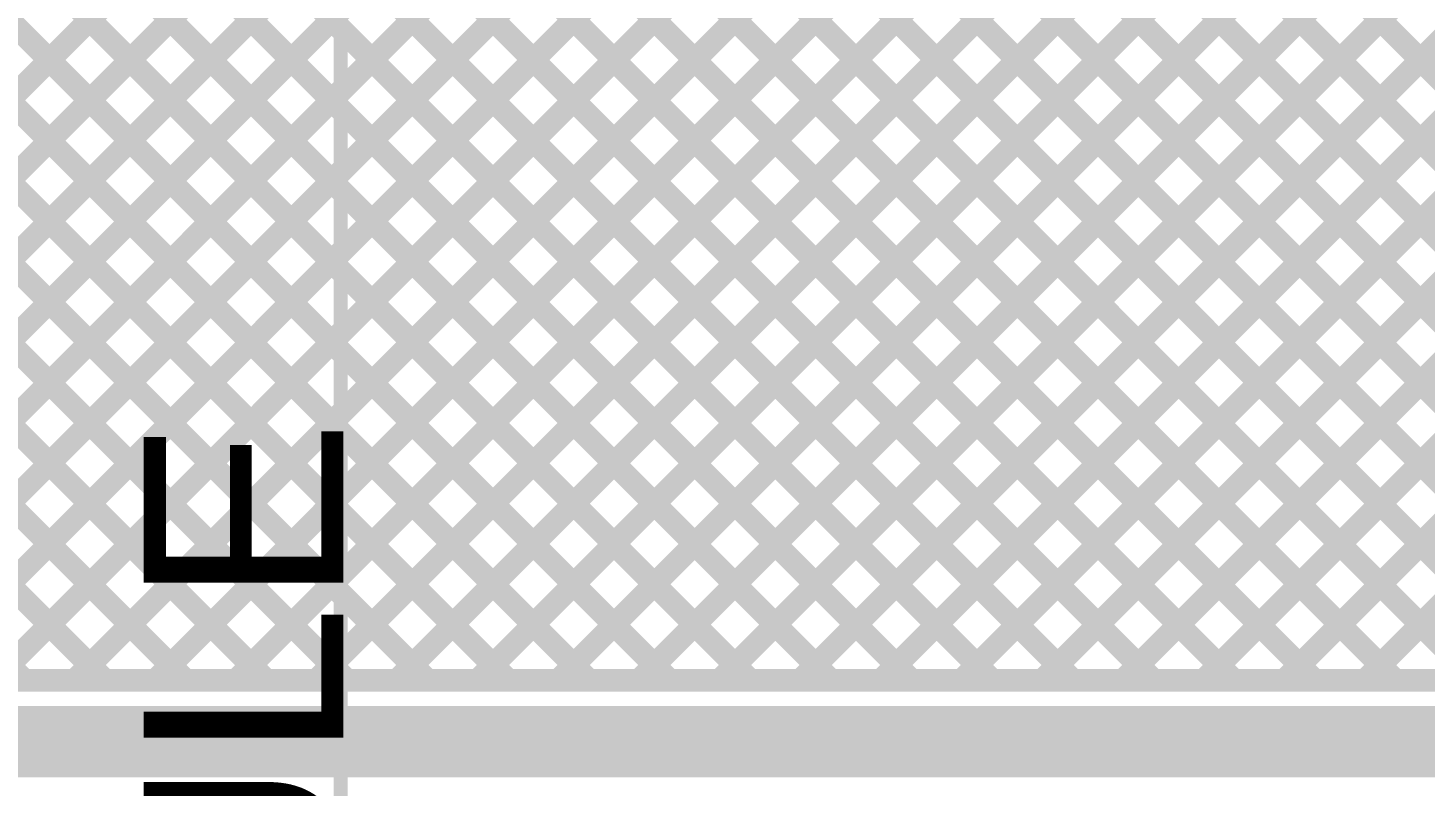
# Model space of a CAD drawing. Header units: millimetres. Extents: x -0.01 to 3.73, y -0.01 to 3.05.
# Drawn here: x 2.9515 to 3.4415, y 1.9254 to 2.1912 of the extents above; entities that cross this region are included whole.
import ezdxf

# ---------------------------------------------------------------- set-up
doc = ezdxf.new("R2010")
doc.units = ezdxf.units.MM
doc.header["$MEASUREMENT"] = 0
doc.layers.add('TopLayer', color=1, linetype='Continuous')
doc.layers.add('TopOverlay', color=2, linetype='Continuous')
doc.styles.add('Arial', font='', dxfattribs={"height": 0.2})
doc.styles.get('Arial').set_extended_font_data('Arial')

# ---------------------------------------------------------------- blocks, each defined once
blk = doc.blocks.new('HC_12_M______8')
at = {"layer": 'TopOverlay', "const_width": 0.005}
blk.add_lwpolyline([(1.07874, -0.51968), (0, -0.51968)], dxfattribs=at)

msp = doc.modelspace()

# ---------------------------------------------------------------- linework, layer by layer
at = {"layer": 'TopLayer'}
for points, const_width in [([(2.96788, 1.9625), (3.37199, 2.3666)], 0.008), ([(3.26044, 2.35946), (3.548, 2.0719)], 0.008), ([(3.08102, 1.9625), (3.4727, 2.35418)], 0.008), ([(2.99617, 1.9625), (3.38341, 2.34974)], 0.008), ([(2.91131, 1.9625), (3.29539, 2.34657)], 0.008), ([(3.24569, 2.34592), (3.548, 2.04362)], 0.008), ([(2.85364, 2.342), (3.23314, 1.9625)], 0.008), ([(2.88192, 2.342), (3.26142, 1.9625)], 0.008), ([(2.91021, 2.342), (3.28971, 1.9625)], 0.008), ([(2.9396, 1.9625), (3.3165, 2.33941)], 0.008), ([(3.02445, 1.9625), (3.40033, 2.33838)], 0.008), ([(3.1093, 1.9625), (3.48599, 2.33919)], 0.008), ([(3.13759, 1.9625), (3.51428, 2.33919)], 0.008), ([(3.16587, 1.9625), (3.54256, 2.33919)], 0.008), ([(2.83113, 2.33622), (3.20485, 1.9625)], 0.008), ([(3.05273, 1.9625), (3.42454, 2.3343)], 0.008), ([(2.94999, 2.3305), (3.31799, 1.9625)], 0.008), ([(2.97828, 2.3305), (3.34628, 1.9625)], 0.008), ([(3.24253, 2.3208), (3.548, 2.01533)], 0.008), ([(3.19416, 1.9625), (3.548, 2.31634)], 0.008), ([(3.23223, 2.30282), (3.548, 1.98705)], 0.008), ([(3.21809, 2.28868), (3.54427, 1.9625)], 0.008), ([(3.22244, 1.9625), (3.548, 2.28806)], 0.008), ([(2.85942, 2.27965), (3.17657, 1.9625)], 0.008), ([(2.74161, 1.9625), (3.05561, 2.2765)], 0.008), ([(2.76989, 1.9625), (3.08389, 2.2765)], 0.008), ([(2.79818, 1.9625), (3.11218, 2.2765)], 0.008), ([(2.82646, 1.9625), (3.14046, 2.2765)], 0.008), ([(2.85474, 1.9625), (3.16874, 2.2765)], 0.008), ([(2.88303, 1.9625), (3.19703, 2.2765)], 0.008), ([(3.06056, 2.2765), (3.37456, 1.9625)], 0.008), ([(3.08884, 2.2765), (3.40284, 1.9625)], 0.008), ([(3.11713, 2.2765), (3.43113, 1.9625)], 0.008), ([(3.14541, 2.2765), (3.45941, 1.9625)], 0.008), ([(3.1737, 2.2765), (3.4877, 1.9625)], 0.008), ([(3.2015, 2.27698), (3.51598, 1.9625)], 0.008), ([(2.83933, 2.27146), (3.14829, 1.9625)], 0.008), ([(2.8145, 2.268), (3.12, 1.9625)], 0.008), ([(3.25073, 1.9625), (3.548, 2.25977)], 0.008), ([(3.27901, 1.9625), (3.548, 2.23149)], 0.008), ([(3.30729, 1.9625), (3.548, 2.20321)], 0.008), ([(2.87196, 2.18226), (3.09172, 1.9625)], 0.008), ([(3.33558, 1.9625), (3.548, 2.17492)], 0.008), ([(2.87196, 2.15397), (3.06343, 1.9625)], 0.008), ([(3.36386, 1.9625), (3.548, 2.14664)], 0.008), ([(2.83476, 2.13461), (3.00686, 1.9625)], 0.008), ([(2.86304, 2.13461), (3.03515, 1.9625)], 0.008), ([(2.8195, 2.12158), (2.97858, 1.9625)], 0.008), ([(3.39215, 1.9625), (3.548, 2.11835)], 0.008), ([(2.8195, 2.09329), (2.9503, 1.9625)], 0.008), ([(3.42043, 1.9625), (3.548, 2.09007)], 0.008), ([(1.678, 1.9625), (3.548, 1.9625)], 0.008), ([(1.654, 1.941), (3.5865, 1.941)], 0.025)]:
    msp.add_lwpolyline(points, dxfattribs=dict(at, const_width=const_width))
at = {"layer": 'TopLayer', "const_width": 0.004}
for points in [[(2.94829, 1.9625, 1), (2.95229, 1.9625, 1)], [(2.96588, 1.9625, 1), (2.96988, 1.9625, 1)], [(2.97658, 1.9625, 1), (2.98058, 1.9625, 1)], [(2.99417, 1.9625, 1), (2.99817, 1.9625, 1)], [(3.00486, 1.9625, 1), (3.00886, 1.9625, 1)], [(3.02245, 1.9625, 1), (3.02645, 1.9625, 1)], [(3.03315, 1.9625, 1), (3.03715, 1.9625, 1)], [(3.05073, 1.9625, 1), (3.05473, 1.9625, 1)], [(3.06143, 1.9625, 1), (3.06543, 1.9625, 1)], [(3.07902, 1.9625, 1), (3.08302, 1.9625, 1)], [(3.08972, 1.9625, 1), (3.09372, 1.9625, 1)], [(3.1073, 1.9625, 1), (3.1113, 1.9625, 1)], [(3.118, 1.9625, 1), (3.122, 1.9625, 1)], [(3.13559, 1.9625, 1), (3.13959, 1.9625, 1)], [(3.14629, 1.9625, 1), (3.15029, 1.9625, 1)], [(3.16387, 1.9625, 1), (3.16787, 1.9625, 1)], [(3.17457, 1.9625, 1), (3.17857, 1.9625, 1)], [(3.19216, 1.9625, 1), (3.19616, 1.9625, 1)], [(3.20285, 1.9625, 1), (3.20685, 1.9625, 1)], [(3.22044, 1.9625, 1), (3.22444, 1.9625, 1)], [(3.23114, 1.9625, 1), (3.23514, 1.9625, 1)], [(3.24872, 1.9625, 1), (3.25272, 1.9625, 1)], [(3.25942, 1.9625, 1), (3.26342, 1.9625, 1)], [(3.27701, 1.9625, 1), (3.28101, 1.9625, 1)], [(3.28771, 1.9625, 1), (3.29171, 1.9625, 1)], [(3.30529, 1.9625, 1), (3.30929, 1.9625, 1)], [(3.31599, 1.9625, 1), (3.31999, 1.9625, 1)], [(3.33358, 1.9625, 1), (3.33758, 1.9625, 1)], [(3.34428, 1.9625, 1), (3.34828, 1.9625, 1)], [(3.36186, 1.9625, 1), (3.36586, 1.9625, 1)], [(3.37256, 1.9625, 1), (3.37656, 1.9625, 1)], [(3.39015, 1.9625, 1), (3.39415, 1.9625, 1)], [(3.40084, 1.9625, 1), (3.40484, 1.9625, 1)], [(3.41843, 1.9625, 1), (3.42243, 1.9625, 1)], [(3.42913, 1.9625, 1), (3.43313, 1.9625, 1)]]:
    msp.add_lwpolyline(points, format="xyb", close=True, dxfattribs=at)

# ---------------------------------------------------------------- block references
at = {"rotation": 270}
msp.add_blockref('HC_12_M______8', (3.58091, 2.43874), dxfattribs=at)

# ---------------------------------------------------------------- texts
at = {"layer": 'TopOverlay', "style": 'Arial'}
msp.add_text('HC12 MODULE', height=0.07, rotation=90, dxfattribs=at).set_placement((3.06218, 1.3585))

doc.saveas('drawing.dxf')
